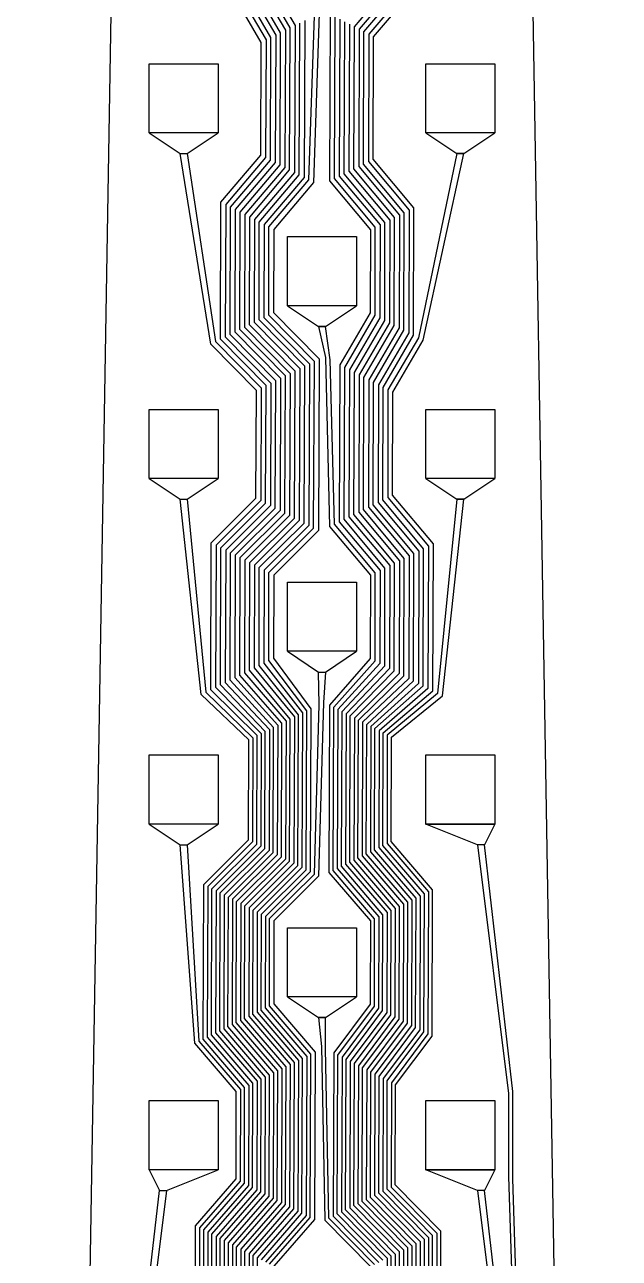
# Model space of a CAD drawing. Header units: inches. Extents: x 115980 to 170179, y 57000 to 74333.
# Drawn here: x 116293.8 to 116379.8, y 63537.9 to 63716.3 of the extents above; entities that cross this region are included whole.
import ezdxf

# ---------------------------------------------------------------- set-up
doc = ezdxf.new("R2010")
doc.units = ezdxf.units.IN
doc.header["$MEASUREMENT"] = 0
for name, color, linetype in [('metal', 221, 'Continuous'), ('nitride window', 40, 'Continuous'), ('profile', 140, 'Continuous')]:
    doc.layers.add(name, color=color, linetype=linetype)

msp = doc.modelspace()

# ---------------------------------------------------------------- linework, layer by layer
at = {"layer": 'metal'}
for points in [[(116325.62, 63722.59), (116330.12, 63714.84), (116330.05, 63696.41), (116324.27, 63689.6), (116324.22, 63671.89), (116330.82, 63665.19), (116330.75, 63646.05), (116324.27, 63639.6), (116324.22, 63621.89), (116330.42, 63614.99), (116330.35, 63596.26), (116323.88, 63589.81), (116323.82, 63571.69), (116329.82, 63564.69), (116329.75, 63546.57), (116323.88, 63539.81), (116323.82, 63521.69)], [(116324.42, 63521.99), (116324.47, 63539.5), (116330.35, 63546.26), (116330.42, 63564.99), (116324.42, 63571.99), (116324.47, 63589.5), (116330.95, 63595.95), (116331.02, 63615.29), (116324.92, 63622.24), (116324.97, 63639.24), (116331.44, 63645.69), (116331.52, 63665.54), (116324.92, 63672.24), (116324.97, 63689.24), (116330.75, 63696.05), (116330.82, 63715.19), (116326.32, 63722.94)], [(116327.02, 63723.29), (116331.52, 63715.54), (116331.44, 63695.69), (116325.66, 63688.88), (116325.62, 63672.59), (116332.22, 63665.89), (116332.14, 63645.33), (116325.66, 63638.88), (116325.62, 63622.59), (116331.62, 63615.59), (116331.54, 63595.64), (116325.07, 63589.19), (116325.02, 63572.29), (116331.02, 63565.29), (116330.95, 63545.95), (116325.07, 63539.19), (116325.02, 63522.29)], [(116325.62, 63522.59), (116325.66, 63538.88), (116331.54, 63545.64), (116331.62, 63565.59), (116325.62, 63572.59), (116325.66, 63588.88), (116332.14, 63595.33), (116332.22, 63615.89), (116326.32, 63622.94), (116326.36, 63638.52), (116332.83, 63644.97), (116332.92, 63666.24), (116326.32, 63672.94), (116326.36, 63688.52), (116332.14, 63695.33), (116332.22, 63715.89), (116327.72, 63723.64)], [(116328.42, 63723.99), (116332.92, 63716.24), (116332.83, 63694.97), (116327.05, 63688.16), (116327.02, 63673.29), (116333.62, 63666.59), (116333.53, 63644.61), (116327.05, 63638.16), (116327.02, 63623.29), (116332.82, 63616.19), (116332.73, 63595.02), (116326.26, 63588.57), (116326.22, 63572.89), (116332.22, 63565.89), (116332.14, 63545.33), (116326.26, 63538.57), (116326.22, 63522.89)], [(116349.16, 63521.87), (116349.22, 63539.39), (116342.62, 63546.09), (116342.69, 63565.43), (116347.97, 63572.49), (116348.02, 63588.79), (116342.02, 63595.79), (116342.09, 63615.73), (116348.66, 63622.13), (116348.72, 63639.14), (116342.82, 63646.19), (116342.89, 63665.32), (116347.27, 63672.85), (116347.32, 63688.44), (116341.42, 63695.49), (116341.5, 63716.04), (116347.27, 63722.85)], [(116347.97, 63722.49), (116342.19, 63715.68), (116342.12, 63695.84), (116348.02, 63688.79), (116347.97, 63672.49), (116343.58, 63664.96), (116343.52, 63646.54), (116349.42, 63639.49), (116349.36, 63621.77), (116342.69, 63615.43), (116342.62, 63596.09), (116348.62, 63589.09), (116348.56, 63572.18), (116343.28, 63565.12), (116343.22, 63546.39), (116349.82, 63539.69), (116349.75, 63521.57)], [(116322.02, 63520.79), (116322.09, 63540.73), (116327.97, 63547.49), (116328.02, 63563.79), (116322.02, 63570.79), (116322.09, 63590.73), (116328.56, 63597.18), (116328.62, 63614.09), (116322.12, 63620.84), (116322.19, 63640.68), (116328.66, 63647.13), (116328.72, 63664.14), (116322.12, 63670.84), (116322.19, 63690.68), (116327.97, 63697.49), (116328.02, 63713.79), (116323.52, 63721.54)], [(116324.22, 63721.89), (116328.72, 63714.14), (116328.66, 63697.13), (116322.89, 63690.32), (116322.82, 63671.19), (116329.42, 63664.49), (116329.36, 63646.77), (116322.89, 63640.32), (116322.82, 63621.19), (116329.22, 63614.39), (116329.16, 63596.87), (116322.69, 63590.43), (116322.62, 63571.09), (116328.62, 63564.09), (116328.56, 63547.18), (116322.69, 63540.43), (116322.62, 63521.09)], [(116323.22, 63521.39), (116323.28, 63540.12), (116329.16, 63546.87), (116329.22, 63564.39), (116323.22, 63571.39), (116323.28, 63590.12), (116329.75, 63596.57), (116329.82, 63614.69), (116323.52, 63621.54), (116323.58, 63639.96), (116330.05, 63646.41), (116330.12, 63664.84), (116323.52, 63671.54), (116323.58, 63689.96), (116329.36, 63696.77), (116329.42, 63714.49), (116324.92, 63722.24)], [(116350.35, 63521.26), (116350.42, 63539.99), (116343.82, 63546.69), (116343.88, 63564.81), (116349.16, 63571.87), (116349.22, 63589.39), (116343.22, 63596.39), (116343.28, 63615.12), (116350.05, 63621.41), (116350.12, 63639.84), (116344.22, 63646.89), (116344.27, 63664.6), (116348.66, 63672.13), (116348.72, 63689.14), (116342.82, 63696.19), (116342.89, 63715.32), (116348.66, 63722.13)], [(116349.36, 63721.77), (116343.58, 63714.96), (116343.52, 63696.54), (116349.42, 63689.49), (116349.36, 63671.77), (116344.97, 63664.24), (116344.92, 63647.24), (116350.82, 63640.19), (116350.75, 63621.05), (116343.88, 63614.81), (116343.82, 63596.69), (116349.82, 63589.69), (116349.75, 63571.57), (116344.47, 63564.5), (116344.42, 63546.99), (116351.02, 63540.29), (116350.95, 63520.95)], [(116351.54, 63520.64), (116351.62, 63540.59), (116345.02, 63547.29), (116345.07, 63564.19), (116350.35, 63571.26), (116350.42, 63589.99), (116344.42, 63596.99), (116344.47, 63614.5), (116351.44, 63620.69), (116351.52, 63640.54), (116345.62, 63647.59), (116345.66, 63663.88), (116350.05, 63671.41), (116350.12, 63689.84), (116344.22, 63696.89), (116344.27, 63714.6), (116350.05, 63721.41)], [(116328.05, 63537.64), (116333.92, 63544.4), (116334.02, 63566.79), (116328.02, 63573.79), (116328.05, 63587.64), (116334.52, 63594.09), (116334.62, 63617.09), (116329.12, 63624.34), (116329.14, 63637.08), (116335.61, 63643.53), (116335.72, 63667.64), (116329.12, 63674.34), (116329.14, 63687.08), (116334.91, 63693.89), (116335.72, 63717.64)], [(116336.42, 63717.99), (116335.61, 63693.53), (116329.83, 63686.72), (116329.82, 63674.69), (116336.42, 63667.99), (116336.3, 63643.17), (116329.83, 63636.72), (116329.82, 63624.69), (116335.22, 63617.39), (116335.11, 63593.78), (116328.64, 63587.33), (116328.62, 63574.09), (116334.62, 63567.09), (116334.52, 63544.09), (116328.64, 63537.33)], [(116338.02, 63717.85), (116337.92, 63693.74), (116343.82, 63686.69), (116343.8, 63674.66), (116339.41, 63667.13), (116339.32, 63644.44), (116345.22, 63637.39), (116345.19, 63623.93), (116339.12, 63617.28), (116339.02, 63594.29), (116345.02, 63587.29), (116344.99, 63574.04), (116339.71, 63566.97), (116339.62, 63544.59), (116346.22, 63537.89), (116346.18, 63523.42)], [(116346.78, 63523.11), (116346.82, 63538.19), (116340.22, 63544.89), (116340.31, 63566.66), (116345.59, 63573.73), (116345.62, 63587.59), (116339.62, 63594.59), (116339.71, 63616.97), (116345.88, 63623.57), (116345.92, 63637.74), (116340.02, 63644.79), (116340.11, 63666.76), (116344.5, 63674.3), (116344.52, 63687.04), (116338.62, 63694.09), (116338.72, 63717.49)], [(116339.41, 63717.13), (116339.32, 63694.44), (116345.22, 63687.39), (116345.19, 63673.93), (116340.8, 63666.4), (116340.72, 63645.14), (116346.62, 63638.09), (116346.58, 63623.21), (116340.31, 63616.66), (116340.22, 63594.89), (116346.22, 63587.89), (116346.18, 63573.42), (116340.9, 63566.35), (116340.82, 63545.19), (116347.42, 63538.49), (116347.37, 63522.8)], [(116326.82, 63523.19), (116326.85, 63538.26), (116332.73, 63545.02), (116332.82, 63566.19), (116326.82, 63573.19), (116326.85, 63588.26), (116333.33, 63594.71), (116333.42, 63616.49), (116327.72, 63623.64), (116327.75, 63637.8), (116334.22, 63644.25), (116334.32, 63666.94), (116327.72, 63673.64), (116327.75, 63687.8), (116333.53, 63694.61), (116333.62, 63716.59)], [(116334.32, 63716.94), (116334.22, 63694.25), (116328.44, 63687.44), (116328.42, 63673.99), (116335.02, 63667.29), (116334.91, 63643.89), (116328.44, 63637.44), (116328.42, 63623.99), (116334.02, 63616.79), (116333.92, 63594.4), (116327.45, 63587.95), (116327.42, 63573.49), (116333.42, 63566.49), (116333.33, 63544.71), (116327.45, 63537.95), (116327.42, 63523.49)], [(116347.97, 63522.49), (116348.02, 63538.79), (116341.42, 63545.49), (116341.5, 63566.04), (116346.78, 63573.11), (116346.82, 63588.19), (116340.82, 63595.19), (116340.9, 63616.35), (116347.27, 63622.85), (116347.32, 63638.44), (116341.42, 63645.49), (116341.5, 63666.04), (116345.88, 63673.57), (116345.92, 63687.74), (116340.02, 63694.79), (116340.11, 63716.76)], [(116340.8, 63716.4), (116340.72, 63695.14), (116346.62, 63688.09), (116346.58, 63673.21), (116342.19, 63665.68), (116342.12, 63645.84), (116348.02, 63638.79), (116347.97, 63622.49), (116341.5, 63616.04), (116341.42, 63595.49), (116347.42, 63588.49), (116347.37, 63572.8), (116342.09, 63565.73), (116342.02, 63545.79), (116348.62, 63539.09), (116348.56, 63522.18)], [(116320.82, 63520.19), (116320.9, 63541.35), (116326.78, 63548.11), (116326.82, 63563.19), (116320.82, 63570.19), (116320.9, 63591.35), (116327.37, 63597.8), (116327.42, 63613.49), (116320.72, 63620.14), (116320.8, 63641.4), (116327.27, 63647.85), (116327.32, 63663.44), (116320.72, 63670.14), (116316.32, 63697.69), (116316.32, 63697.69), (116317.32, 63697.69), (116321.42, 63670.49), (116328.02, 63663.79), (116327.97, 63647.49), (116321.5, 63641.04), (116321.42, 63620.49), (116328.02, 63613.79), (116327.97, 63597.49), (116321.5, 63591.04), (116321.42, 63570.49), (116327.42, 63563.49), (116327.37, 63547.8), (116321.5, 63541.04), (116321.42, 63520.49)], [(116352.73, 63520.02), (116352.82, 63541.19), (116346.22, 63547.89), (116346.26, 63563.57), (116351.54, 63570.64), (116351.62, 63590.59), (116345.62, 63597.59), (116345.66, 63613.88), (116352.83, 63619.97), (116352.92, 63641.24), (116347.02, 63648.29), (116347.05, 63663.16), (116351.44, 63670.69), (116357.32, 63697.69), (116357.32, 63697.69), (116356.32, 63697.69), (116350.75, 63671.05), (116346.36, 63663.52), (116346.32, 63647.94), (116352.22, 63640.89), (116352.14, 63620.33), (116345.07, 63614.19), (116345.02, 63597.29), (116351.02, 63590.29), (116350.95, 63570.95), (116345.66, 63563.88), (116345.62, 63547.59), (116352.22, 63540.89), (116352.14, 63520.33)], [(116345.62, 63537.59), (116339.02, 63544.29), (116339.12, 63567.28), (116344.4, 63574.35), (116344.42, 63586.99), (116338.42, 63593.99), (116338.52, 63617.59), (116344.5, 63624.3), (116344.52, 63637.04), (116338.62, 63644.09), (116338.02, 63667.85), (116337.32, 63672.69), (116337.32, 63672.69), (116336.32, 63672.69), (116337.33, 63668.21), (116337.92, 63643.74), (116343.82, 63636.69), (116343.8, 63624.66), (116337.92, 63617.9), (116337.82, 63593.69), (116343.82, 63586.69), (116343.8, 63574.66), (116338.52, 63567.59), (116338.42, 63543.99), (116345.02, 63537.29)], [(116319.62, 63519.59), (116319.71, 63541.97), (116325.59, 63548.73), (116325.62, 63562.59), (116319.62, 63569.59), (116319.71, 63591.97), (116326.18, 63598.42), (116326.22, 63612.89), (116319.32, 63619.44), (116316.32, 63647.69), (116316.32, 63647.69), (116317.32, 63647.69), (116320.02, 63619.79), (116326.82, 63613.19), (116326.78, 63598.11), (116320.31, 63591.66), (116320.22, 63569.89), (116326.22, 63562.89), (116326.18, 63548.42), (116320.31, 63541.66), (116320.22, 63519.89)], [(116353.92, 63519.4), (116354.02, 63541.79), (116347.42, 63548.49), (116347.45, 63562.95), (116352.73, 63570.02), (116352.82, 63591.19), (116346.82, 63598.19), (116346.85, 63613.26), (116354.22, 63619.25), (116357.32, 63647.69), (116357.32, 63647.69), (116356.32, 63647.69), (116353.53, 63619.61), (116346.26, 63613.57), (116346.22, 63597.89), (116352.22, 63590.89), (116352.14, 63570.33), (116346.85, 63563.26), (116346.82, 63548.19), (116353.42, 63541.49), (116353.33, 63519.71)], [(116329.24, 63537.03), (116335.11, 63543.78), (116335.22, 63567.39), (116329.22, 63574.39), (116329.24, 63587.03), (116335.71, 63593.47), (116336.42, 63617.99), (116336.32, 63622.69), (116336.32, 63622.69), (116337.32, 63622.69), (116337.02, 63618.29), (116336.3, 63593.17), (116329.83, 63586.72), (116329.83, 63574.69), (116335.82, 63567.69), (116335.71, 63543.47), (116329.83, 63536.72)], [(116318.42, 63518.99), (116318.52, 63542.59), (116324.4, 63549.35), (116324.42, 63561.99), (116318.42, 63568.99), (116316.32, 63597.69), (116316.32, 63597.69), (116317.32, 63597.69), (116319.02, 63569.29), (116325.02, 63562.29), (116324.99, 63549.04), (116319.12, 63542.28), (116319.02, 63519.29)], [(116365.59, 63512.64), (116364.42, 63549.39), (116364.4, 63562.03), (116360.32, 63597.69), (116360.32, 63597.69), (116359.32, 63597.69), (116363.8, 63561.72), (116363.8, 63549.69), (116364.99, 63512.33)], [(116344.42, 63536.99), (116337.82, 63543.69), (116337.33, 63568.21), (116337.32, 63572.69), (116337.32, 63572.69), (116336.32, 63572.69), (116336.73, 63568.52), (116337.22, 63543.39), (116343.82, 63536.69)], [(116309.24, 63512.03), (116313.32, 63547.69), (116313.32, 63547.69), (116314.32, 63547.69), (116309.83, 63511.72)], [(116364.4, 63512.03), (116360.32, 63547.69), (116360.32, 63547.69), (116359.32, 63547.69), (116363.8, 63511.72)]]:
    msp.add_lwpolyline(points, dxfattribs=at)
for points in [[(116311.82, 63710.69), (116321.82, 63710.69), (116321.82, 63700.69), (116311.82, 63700.69)], [(116351.82, 63710.69), (116361.82, 63710.69), (116361.82, 63700.69), (116351.82, 63700.69)], [(116321.82, 63700.69), (116311.82, 63700.69), (116316.32, 63697.69), (116317.32, 63697.69), (116321.82, 63700.69)], [(116361.82, 63700.69), (116351.82, 63700.69), (116356.32, 63697.69), (116357.32, 63697.69), (116361.82, 63700.69)], [(116331.82, 63685.69), (116341.82, 63685.69), (116341.82, 63675.69), (116331.82, 63675.69)], [(116341.82, 63675.69), (116331.82, 63675.69), (116336.32, 63672.69), (116337.32, 63672.69), (116341.82, 63675.69)], [(116311.82, 63660.69), (116321.82, 63660.69), (116321.82, 63650.69), (116311.82, 63650.69)], [(116351.82, 63660.69), (116361.82, 63660.69), (116361.82, 63650.69), (116351.82, 63650.69)], [(116321.82, 63650.69), (116311.82, 63650.69), (116316.32, 63647.69), (116317.32, 63647.69), (116321.82, 63650.69)], [(116361.82, 63650.69), (116351.82, 63650.69), (116356.32, 63647.69), (116357.32, 63647.69), (116361.82, 63650.69)], [(116331.82, 63635.69), (116341.82, 63635.69), (116341.82, 63625.69), (116331.82, 63625.69)], [(116341.82, 63625.69), (116331.82, 63625.69), (116336.32, 63622.69), (116337.32, 63622.69), (116341.82, 63625.69)], [(116311.82, 63610.69), (116321.82, 63610.69), (116321.82, 63600.69), (116311.82, 63600.69)], [(116351.82, 63610.69), (116361.82, 63610.69), (116361.82, 63600.69), (116351.82, 63600.69)], [(116321.82, 63600.69), (116311.82, 63600.69), (116316.32, 63597.69), (116317.32, 63597.69), (116321.82, 63600.69)], [(116351.82, 63600.69), (116361.82, 63600.69), (116360.32, 63597.69), (116359.32, 63597.69), (116351.82, 63600.69)], [(116331.82, 63585.69), (116341.82, 63585.69), (116341.82, 63575.69), (116331.82, 63575.69)], [(116341.82, 63575.69), (116331.82, 63575.69), (116336.32, 63572.69), (116337.32, 63572.69), (116341.82, 63575.69)], [(116311.82, 63560.69), (116321.82, 63560.69), (116321.82, 63550.69), (116311.82, 63550.69)], [(116351.82, 63560.69), (116361.82, 63560.69), (116361.82, 63550.69), (116351.82, 63550.69)], [(116321.82, 63550.69), (116311.82, 63550.69), (116313.32, 63547.69), (116314.32, 63547.69), (116321.82, 63550.69)], [(116351.82, 63550.69), (116361.82, 63550.69), (116360.32, 63547.69), (116359.32, 63547.69), (116351.82, 63550.69)]]:
    msp.add_lwpolyline(points, close=True, dxfattribs=at)
at = {"layer": 'nitride window'}
for points in [[(116311.82, 63710.69), (116321.82, 63710.69), (116321.82, 63700.69), (116311.82, 63700.69)], [(116351.82, 63710.69), (116361.82, 63710.69), (116361.82, 63700.69), (116351.82, 63700.69)], [(116331.82, 63685.69), (116341.82, 63685.69), (116341.82, 63675.69), (116331.82, 63675.69)], [(116311.82, 63660.69), (116321.82, 63660.69), (116321.82, 63650.69), (116311.82, 63650.69)], [(116351.82, 63660.69), (116361.82, 63660.69), (116361.82, 63650.69), (116351.82, 63650.69)], [(116331.82, 63635.69), (116341.82, 63635.69), (116341.82, 63625.69), (116331.82, 63625.69)], [(116311.82, 63610.69), (116321.82, 63610.69), (116321.82, 63600.69), (116311.82, 63600.69)], [(116351.82, 63610.69), (116361.82, 63610.69), (116361.82, 63600.69), (116351.82, 63600.69)], [(116331.82, 63585.69), (116341.82, 63585.69), (116341.82, 63575.69), (116331.82, 63575.69)], [(116311.82, 63560.69), (116321.82, 63560.69), (116321.82, 63550.69), (116311.82, 63550.69)], [(116351.82, 63560.69), (116361.82, 63560.69), (116361.82, 63550.69), (116351.82, 63550.69)]]:
    msp.add_lwpolyline(points, close=True, dxfattribs=at)
at = {"layer": 'profile'}
msp.add_lwpolyline([(116336.82, 63989.29), (116311.82, 63860.69), (116307.82, 63810.69), (116293.82, 62970.69), (116294.32, 62280.62), (116379.31, 62280.62), (116379.82, 62970.69), (116365.82, 63810.69), (116361.82, 63860.69)], close=True, dxfattribs=at)

doc.saveas('drawing.dxf')
